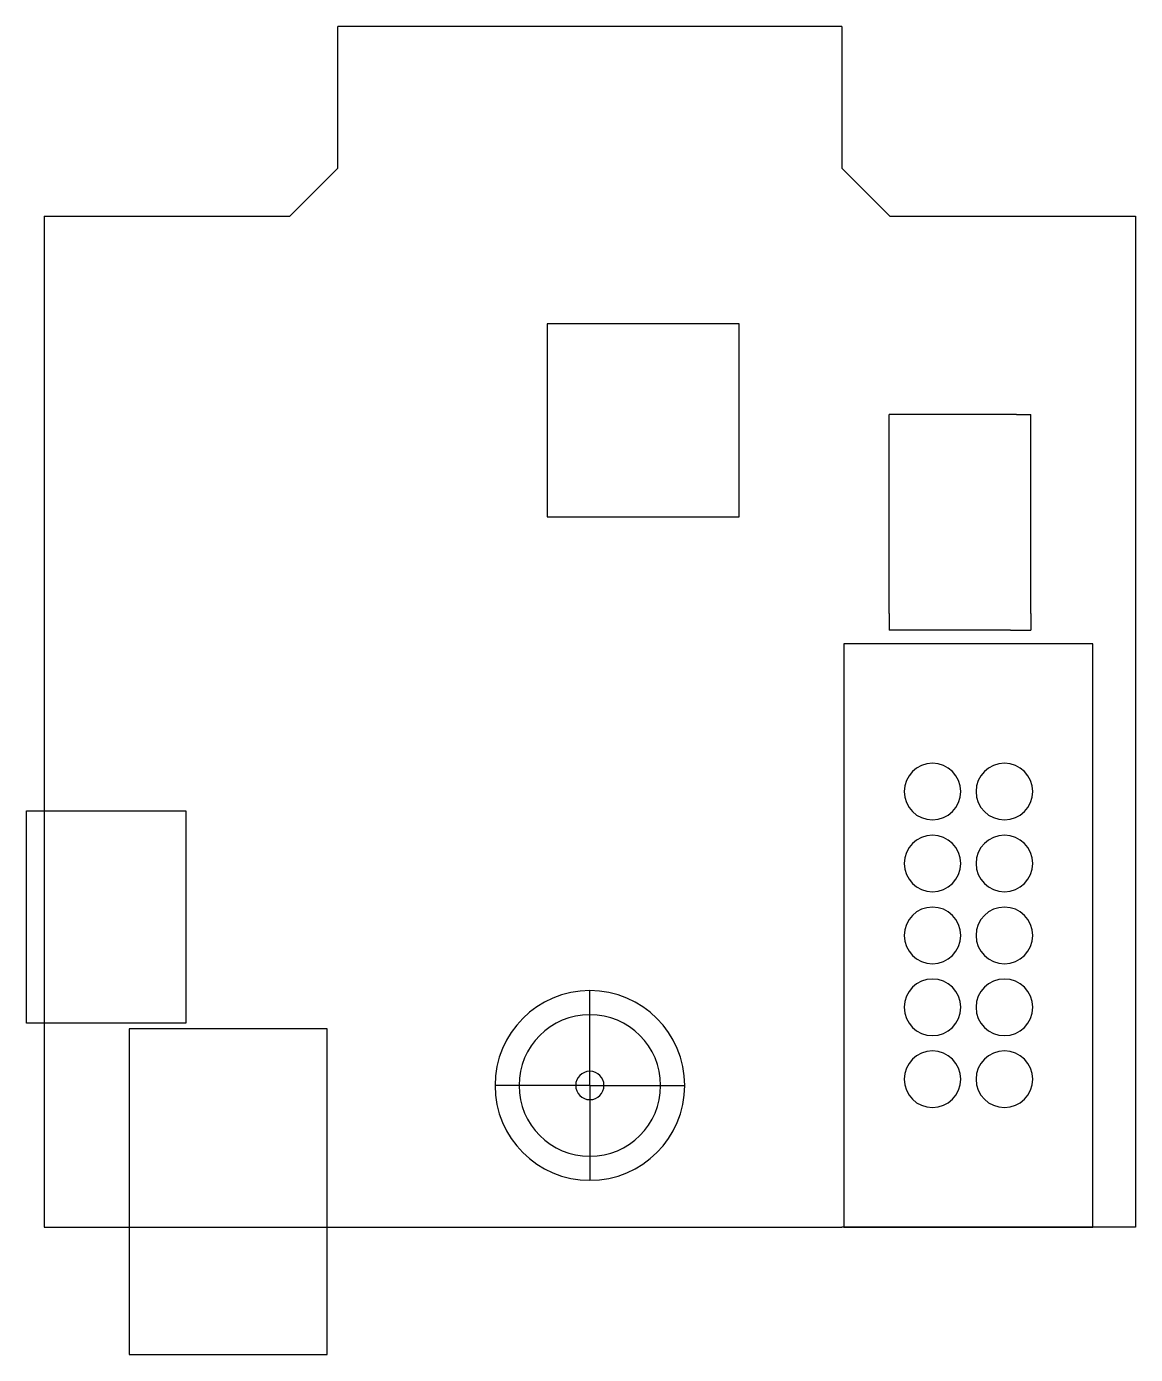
# Model space of a CAD drawing. Header units: millimetres. Extents: x -51.1 to -11.9, y -22.4 to 24.6.
import ezdxf

# ---------------------------------------------------------------- set-up
doc = ezdxf.new("R2010")
doc.units = ezdxf.units.MM
doc.layers.get('0').update_dxf_attribs({"linetype": 'CONTINUOUS'})

msp = doc.modelspace()

# ---------------------------------------------------------------- linework, layer by layer
for p, q in [((-40.06, 19.55), (-40.06, 24.55)), ((-22.26, 24.55), (-40.06, 24.55)), ((-22.26, 24.55), (-22.26, 19.55)), ((-41.76, 17.85), (-40.06, 19.55)), ((-20.56, 17.85), (-22.26, 19.55)), ((-50.435, 17.85), (-50.435, -17.85)), ((-50.435, 17.85), (-41.76, 17.85)), ((-20.56, 17.85), (-11.885, 17.85)), ((-11.885, 17.85), (-11.885, -17.85)), ((-20.585, 3.815), (-20.585, 10.85)), ((-16.09, 10.85), (-20.585, 10.85)), ((-16.09, 10.85), (-15.58, 10.85)), ((-15.58, 3.815), (-15.58, 10.85)), ((-20.585, 3.815), (-20.585, 3.23)), ((-15.58, 3.815), (-15.58, 3.23)), ((-16.3, 3.23), (-20.585, 3.23)), ((-16.3, 3.23), (-15.58, 3.23)), ((-31.16, -12.85), (-31.16, -9.5)), ((-31.16, -12.85), (-34.51, -12.85)), ((-31.16, -12.85), (-31.16, -16.2)), ((-31.16, -12.85), (-27.81, -12.85)), ((-50.435, -17.85), (-22.26, -17.85)), ((-11.885, -17.85), (-22.26, -17.85))]:
    msp.add_line(p, q)
for points in [[(-32.67, 7.23), (-25.885, 7.23), (-25.885, 8.96), (-25.885, 14.05), (-32.16, 14.05), (-32.67, 14.05), (-32.67, 13.3)], [(-22.185, 2.75), (-22.185, -17.85), (-13.385, -17.85), (-13.385, 2.75)], [(-45.435, -10.65), (-51.06, -10.65), (-51.06, -3.15), (-45.435, -3.15)], [(-40.435, -10.85), (-47.435, -10.85), (-47.435, -22.35), (-40.435, -22.35)]]:
    msp.add_lwpolyline(points, close=True)
at = {"extrusion": (-1.22465e-16, 0, -1)}
for centre, radius in [((19.055, -2.47), 1), ((16.515, -2.47), 1), ((19.055, -5.01), 1), ((16.515, -5.01), 1), ((19.055, -7.55), 1), ((16.515, -7.55), 1), ((19.055, -10.09), 1), ((16.515, -10.09), 1), ((31.16, -12.85), 3.35), ((31.16, -12.85), 2.5), ((19.055, -12.63), 1), ((16.515, -12.63), 1), ((31.16, -12.85), 0.5)]:
    msp.add_circle(centre, radius, dxfattribs=at)

doc.saveas('drawing.dxf')
